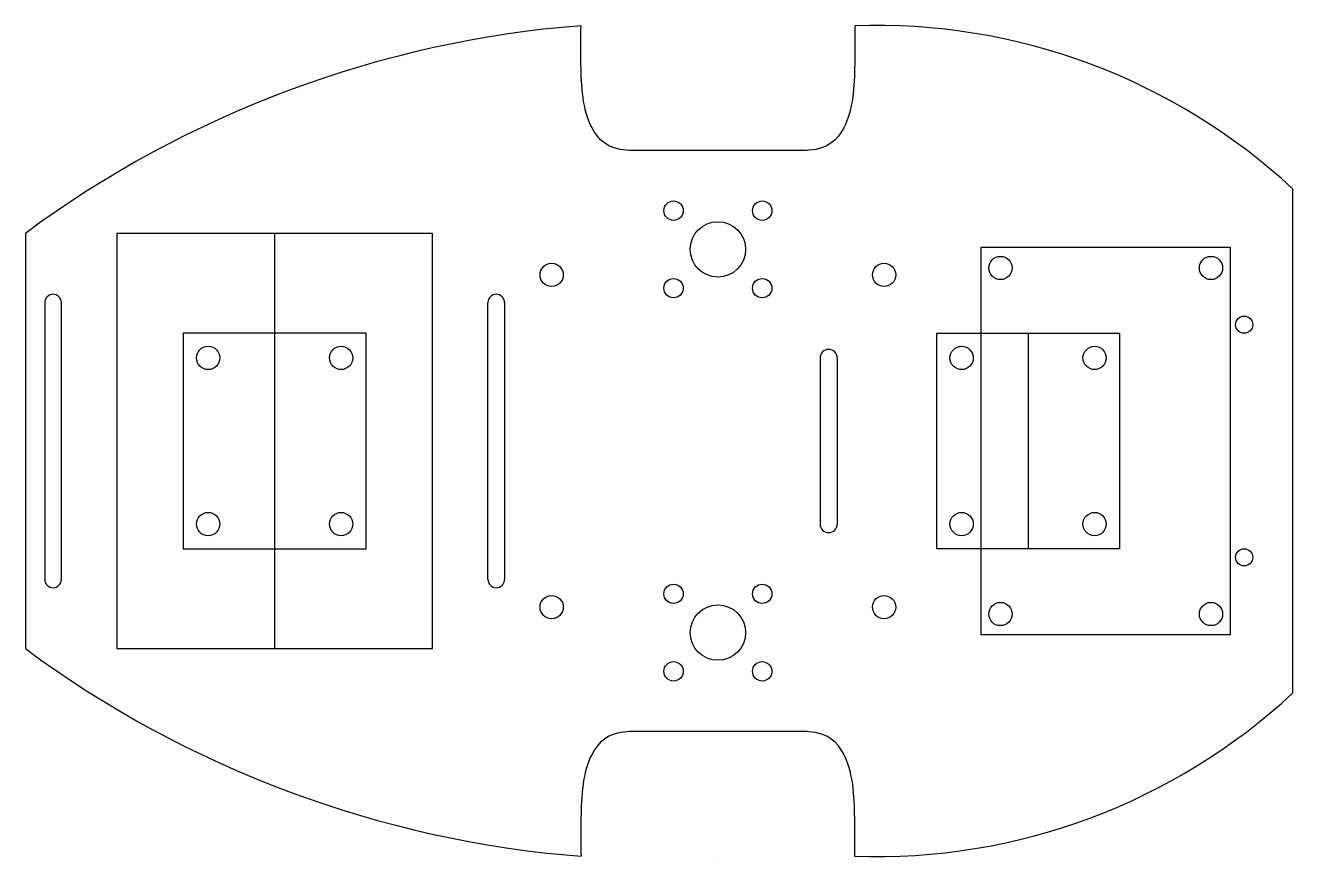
# Model space of a CAD drawing. Header units: millimetres. Extents: x 0 to 229, y 0 to 150.
import ezdxf

# ---------------------------------------------------------------- set-up
doc = ezdxf.new("R2010")
doc.units = ezdxf.units.MM

msp = doc.modelspace()

# ---------------------------------------------------------------- linework, layer by layer
for p, q in [((228.75, 120.55), (228.75, 29.45)), ((0, 112.5), (0, 37.5)), ((73.5, 112.5), (16.5, 112.5)), ((16.5, 112.5), (16.5, 37.5)), ((45, 112.5), (45, 37.5)), ((73.5, 75), (73.5, 112.5)), ((172.53, 75), (172.53, 109.98)), ((172.53, 109.98), (217.5, 109.98)), ((195.01, 109.98), (214.01, 109.98)), ((217.5, 109.98), (217.5, 75)), ((3.5, 100), (3.5, 50)), ((6.5, 75), (6.5, 100)), ((83.5, 75), (83.5, 100)), ((86.5, 100), (86.5, 50)), ((45, 94.5), (28.5, 94.5)), ((28.5, 94.5), (28.5, 55.5)), ((61.5, 94.5), (45, 94.5)), ((61.5, 55.5), (61.5, 94.5)), ((164.5, 55.5), (164.5, 94.5)), ((164.5, 94.5), (181, 94.5)), ((181, 94.5), (197.5, 94.5)), ((181, 94.5), (181, 55.5)), ((197.5, 94.5), (197.5, 55.5)), ((143.45, 90), (143.45, 60)), ((146.55, 90), (146.55, 60)), ((6.5, 50), (6.5, 75)), ((73.5, 37.5), (73.5, 75)), ((83.5, 50), (83.5, 75)), ((172.53, 40.02), (172.53, 75)), ((217.5, 75), (217.5, 40.02)), ((28.5, 55.5), (61.5, 55.5)), ((197.5, 55.5), (164.5, 55.5)), ((217.5, 40.02), (172.53, 40.02)), ((16.5, 37.5), (73.5, 37.5))]:
    msp.add_line(p, q)
at = {"extrusion": (0, -1, 0)}
msp.add_line((125, 0), (125, 0, -32.56), dxfattribs=at)
for centre, radius in [((117, 116.6), 1.75), ((133, 116.6), 1.75), ((125, 109.6), 5), ((176.01, 106.25), 2.1), ((214.01, 106.25), 2.1), ((95, 105), 2.1), ((155, 105), 2.1), ((117, 102.6), 1.75), ((133, 102.6), 1.75), ((220, 96), 1.55), ((33, 90), 2.1), ((57, 90), 2.1), ((169, 90), 2.1), ((193, 90), 2.1), ((33, 60), 2.1), ((57, 60), 2.1), ((169, 60), 2.1), ((193, 60), 2.1), ((220, 54), 1.55), ((117, 47.4), 1.75), ((133, 47.4), 1.75), ((95, 45), 2.1), ((155, 45), 2.1), ((176.01, 43.75), 2.1), ((214.01, 43.75), 2.1), ((125, 40.4), 5), ((117, 33.4), 1.75), ((133, 33.4), 1.75)]:
    msp.add_circle(centre, radius)
for centre, radius, start, end in [((115.55, -43.67), 194.27, 94.503, 126.4974), ((153.57, 39.57), 110.49, 47.1264, 92.0067), ((5, 100), 1.5, 0, 180), ((85, 100), 1.5, 0, 180), ((145, 90), 1.55, 0, 180), ((145, 60), 1.55, 180, 0), ((5, 50), 1.5, 180, 0), ((85, 50), 1.5, 180, 0), ((115.55, 193.67), 194.27, 233.5026, 265.497), ((153.57, 110.43), 110.49, 267.9933, 312.8736)]:
    msp.add_arc(centre, radius, start, end)
for points in [[(149.7, 150), (149.72, 147.72), (149.77, 141.59), (149.31, 132.13), (144.64, 127.49), (140.41, 127.46), (140, 127.47), (130, 127.47), (120, 127.47), (110, 127.47), (109.59, 127.46), (105.36, 127.49), (100.69, 132.13), (100.23, 141.59), (100.28, 147.72), (100.3, 150)], [(149.7, 0), (149.72, 2.28), (149.77, 8.41), (149.31, 17.87), (144.64, 22.51), (140.41, 22.54), (140, 22.53), (130, 22.53), (120, 22.53), (110, 22.53), (109.59, 22.54), (105.36, 22.51), (100.69, 17.87), (100.23, 8.41), (100.28, 2.28), (100.3, 0)]]:
    msp.add_open_spline(points, degree=3, knots=[0, 0, 0, 0, 6.925253, 18.618596, 26.087961, 27.166771, 27.166771, 27.166771, 28.166771, 28.166771, 28.166771, 29.24558, 36.714945, 48.408289, 55.333542, 55.333542, 55.333542, 55.333542])

doc.saveas('drawing.dxf')
